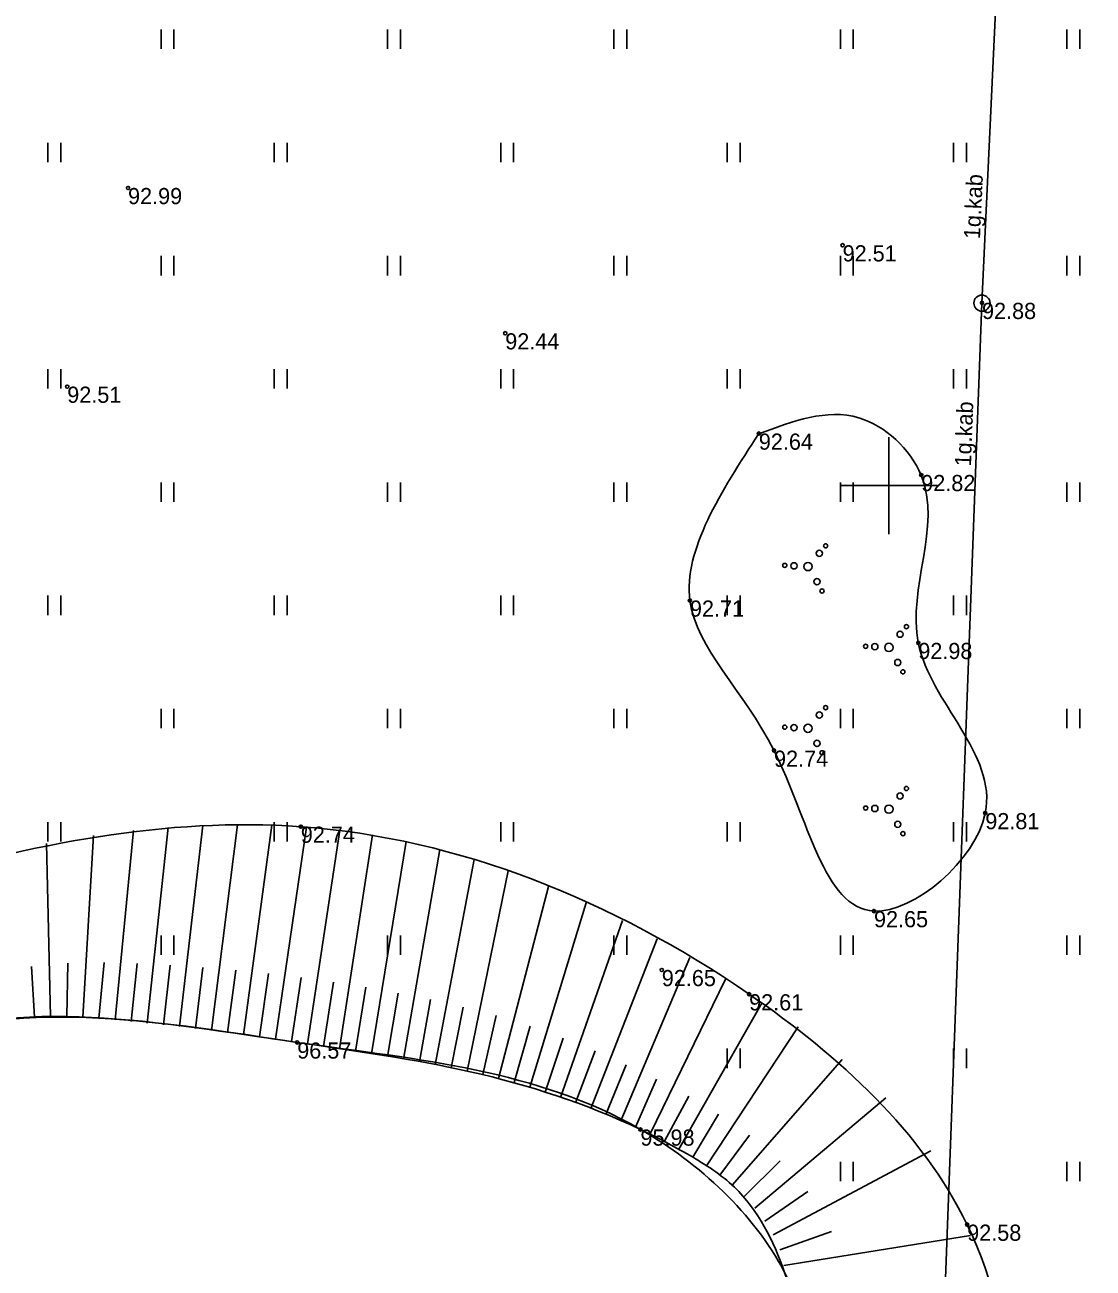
# Model space of a CAD drawing. Extents: x 656998 to 657894, y 196665 to 197611.
# Drawn here: x 657523.29 to 657556.31, y 197225.81 to 197264.24 of the extents above; entities that cross this region are included whole.
import ezdxf

# ---------------------------------------------------------------- set-up
doc = ezdxf.new("R2010")
doc.units = 0
for name, color, linetype in [('ELEK_ELEM_####_####_#', 7, 'Continuous'), ('ELEK_VADV_ZSPR_####_#', 7, 'Continuous'), ('ELEK_VADV_ZSPR_TKST_#', 7, 'Continuous'), ('GEOD_ELEM_####_####_#', 7, 'Continuous'), ('HIDG_NLIN_####_####_#', 7, 'Continuous'), ('HIDG_PLIN_####_####_#', 7, 'Continuous'), ('RELJ_AATZ_####_TKST_#', 7, 'Continuous'), ('RELJ_ELEM_####_####_#', 7, 'Continuous'), ('RELJ_HORZ_PAMT_####_#', 7, 'Continuous'), ('RELJ_NOGA_####_####_#', 7, 'Continuous'), ('RELJ_NOGL_####_####_#', 7, 'Continuous'), ('TERT_ELEM_####_####_#', 7, 'Continuous'), ('TERT_KONT_####_####_#', 7, 'Continuous')]:
    doc.layers.add(name, color=color, linetype=linetype)

msp = doc.modelspace()

# ---------------------------------------------------------------- linework, layer by layer
at = {"layer": 'ELEK_ELEM_####_####_#'}
msp.add_circle((657552.877, 197255.641), 0.25, dxfattribs=at)
at = {"layer": 'ELEK_VADV_ZSPR_####_#'}
for p, q in [((657552.877, 197255.641), (657554.843, 197298.393)), ((657551.25, 197212.153), (657552.877, 197255.641))]:
    msp.add_line(p, q, dxfattribs=at)
at = {"layer": 'GEOD_ELEM_####_####_#'}
for p, q in [((657550, 197251.5), (657550, 197250)), ((657548.5, 197250), (657550, 197250)), ((657550, 197250), (657550, 197248.5)), ((657550, 197250), (657551.5, 197250))]:
    msp.add_line(p, q, dxfattribs=at)
at = {"layer": 'HIDG_NLIN_####_####_#'}
msp.add_spline([(657561.615, 197224.914), (657558.546, 197223.941), (657554.227, 197222.506), (657554.258, 197219.547), (657553.77, 197206.51), (657554.673, 197201.813), (657553.691, 197190.402), (657550.66, 197174.62), (657560.838, 197162.7), (657566.27, 197117.94), (657582.442, 197100.748), (657604.34, 197112.334), (657630.482, 197144.745), (657637.46, 197147.174), (657649.038, 197164.498), (657654.404, 197172.918), (657635.955, 197181.579), (657590.742, 197184.555), (657581.305, 197193.947), (657575.322, 197211.631), (657573.319, 197218.527), (657569.566, 197224.925), (657561.615, 197224.914)], degree=3, dxfattribs=at)
at = {"layer": 'HIDG_PLIN_####_####_#'}
msp.add_spline([(657018.584, 197029.913), (657020.328, 197029.839), (657027.928, 197035.682), (657031.314, 197039.156), (657046.748, 197047.263), (657061.298, 197053.051), (657065.206, 197053.957), (657069.2, 197054.468), (657073.217, 197054.898), (657077.198, 197055.563), (657079.971, 197056.616), (657080.872, 197057.448), (657081.514, 197058.571), (657082.132, 197059.709), (657082.96, 197060.586), (657083.582, 197060.837), (657084.28, 197060.96), (657084.975, 197061.09), (657085.588, 197061.363), (657090.398, 197065.526), (657094.855, 197070.266), (657099.38, 197074.938), (657104.396, 197078.895), (657107.336, 197080.545), (657110.381, 197082.053), (657113.407, 197083.602), (657116.289, 197085.375), (657127.633, 197093.905), (657134.459, 197099.836), (657138.598, 197104.976), (657142.023, 197110.678), (657145.263, 197116.502), (657148.846, 197122.008), (657149.381, 197122.623), (657151.299, 197124.254), (657152.527, 197125.377), (657153.425, 197126.73), (657156.931, 197136.691), (657159.569, 197146.9), (657162.033, 197157.15), (657165.015, 197167.233), (657169.521, 197179.851), (657173.783, 197194.136), (657174.604, 197200.277), (657172.471, 197207.862), (657171.615, 197209.758), (657170.653, 197211.58), (657168.801, 197215.253), (657167.45, 197218.58), (657166.17, 197221.978), (657160.352, 197243.289), (657158.744, 197257.652), (657158.785, 197264.645), (657159.039, 197268.06), (657159.46, 197271.407), (657160.946, 197275.176), (657163.583, 197278.695), (657166.448, 197282.154), (657168.619, 197285.743), (657170.074, 197291.234), (657170.8, 197297.274), (657171.433, 197303.158), (657172.609, 197308.179), (657175.482, 197310.429), (657180.274, 197312.131), (657184.206, 197313.486), (657184.981, 197314.095), (657184.498, 197314.692), (657182.947, 197315.195), (657181.261, 197315.702), (657178.727, 197316.972), (657176.356, 197318.694), (657176.094, 197324.496), (657180.492, 197327.229), (657183.159, 197328.536), (657185.883, 197329.718), (657188.59, 197330.907), (657191.203, 197332.234), (657193.547, 197335.63), (657194.096, 197340.507), (657194.745, 197345.474), (657197.385, 197349.142), (657201.697, 197351.444), (657206.089, 197353.266), (657215.006, 197355.628), (657228.327, 197356.554), (657232.648, 197356.322), (657235.791, 197355.47), (657238.934, 197353.959), (657242.076, 197352.597), (657245.218, 197352.194), (657274.149, 197362.03), (657278.207, 197364.693), (657281.789, 197367.715), (657285.366, 197370.67), (657289.407, 197373.132), (657314.678, 197379.771), (657318.33, 197379.645), (657321.989, 197379.133), (657325.643, 197378.656), (657329.282, 197378.637), (657336.66, 197379.661), (657344.019, 197381.029), (657351.391, 197382.322), (657358.805, 197383.124), (657370.923, 197383.672), (657377.884, 197384.164), (657395.249, 197384.456), (657406.176, 197383.532), (657411.547, 197382.259), (657416.807, 197380.265), (657423.821, 197376.347), (657430.261, 197371.808), (657436.537, 197367.163), (657443.058, 197362.925), (657446.597, 197361.157), (657450.253, 197359.559), (657453.844, 197357.839), (657457.188, 197355.706), (657462.824, 197350.829), (657468.186, 197345.667), (657475.146, 197338.644), (657480.118, 197335.345), (657482.889, 197334.14), (657485.791, 197333.086), (657490.824, 197331.661), (657495.852, 197331.471), (657502.975, 197332.884), (657508.332, 197334.214), (657516.07, 197338.574), (657519.379, 197341.703), (657522.388, 197345.202), (657526.379, 197351.685), (657533.831, 197370.411), (657536.235, 197376.905), (657542.163, 197392.302), (657543.78, 197395.412), (657544.666, 197396.94), (657545.446, 197398.542), (657545.91, 197403.116), (657544.835, 197406.941), (657543.476, 197410.732), (657542.096, 197414.535), (657540.957, 197418.394), (657539.233, 197427.117), (657539.321, 197441.562), (657538.457, 197463.06), (657538.714, 197467.069), (657539.357, 197471.078), (657539.679, 197477.088), (657539.532, 197478.089), (657539.302, 197479.09), (657538.712, 197479.837), (657537.757, 197479.535), (657535.112, 197477.108), (657532.084, 197474.444), (657529.391, 197474.177), (657528.039, 197475.361), (657526.942, 197476.544), (657526.676, 197478.17), (657528.184, 197479.745), (657534.244, 197482.851), (657540.56, 197486.073), (657542.389, 197487.795), (657542.571, 197489.626), (657539.925, 197495.168), (657534.497, 197502.932), (657490.939, 197558.927)], degree=3, dxfattribs=at)
at = {"layer": 'RELJ_ELEM_####_####_#'}
for centre in [(657526.48, 197259.2), (657548.57, 197257.43), (657552.88, 197255.65), (657538.14, 197254.71), (657524.6, 197253.06), (657545.98, 197251.61), (657551, 197250.33), (657543.85, 197246.45), (657550.91, 197245.14), (657546.45, 197241.81), (657552.98, 197239.88), (657531.82, 197239.46), (657549.54, 197236.85), (657542.98, 197235.03), (657545.68, 197234.28), (657531.71, 197232.79), (657542.32, 197230.1), (657552.42, 197227.16)]:
    msp.add_circle(centre, 0.05, dxfattribs=at)
at = {"layer": 'RELJ_HORZ_PAMT_####_#'}
msp.add_spline([(657513.122, 197227.708), (657514.621, 197215.507), (657512.922, 197209.007), (657513.622, 197199.906), (657510.024, 197175.955), (657514.046, 197165.979), (657529.436, 197160.554), (657537.969, 197161.282), (657544.405, 197166.946)], degree=3, dxfattribs=at)
at = {"layer": 'RELJ_NOGA_####_####_#'}
for p, q in [((657526.079, 197233.491), (657526.65, 197239.341)), ((657527.074, 197233.39), (657527.721, 197239.437)), ((657528.068, 197233.279), (657528.796, 197239.496)), ((657529.061, 197233.159), (657529.861, 197239.517)), ((657530.052, 197233.03), (657530.921, 197239.502)), ((657531.043, 197232.891), (657531.994, 197239.447)), ((657532.032, 197232.744), (657533.03, 197239.348)), ((657524.083, 197233.593), (657523.962, 197238.939)), ((657525.083, 197233.575), (657525.41, 197239.184)), ((657533.02, 197232.594), (657534.042, 197239.202)), ((657534.008, 197232.438), (657535.073, 197239.004)), ((657534.995, 197232.274), (657536.118, 197238.753)), ((657535.979, 197232.098), (657537.182, 197238.446)), ((657536.96, 197231.905), (657538.232, 197238.093)), ((657537.935, 197231.68), (657539.483, 197237.61)), ((657538.896, 197231.407), (657540.646, 197237.101)), ((657539.846, 197231.093), (657541.761, 197236.56)), ((657540.783, 197230.744), (657542.833, 197235.995)), ((657541.709, 197230.367), (657543.849, 197235.417)), ((657523.584, 197233.574), (657523.495, 197235.142)), ((657524.583, 197233.594), (657524.619, 197235.237)), ((657525.581, 197233.538), (657525.743, 197235.261)), ((657526.577, 197233.442), (657526.757, 197235.227)), ((657527.571, 197233.336), (657527.778, 197235.176)), ((657528.564, 197233.22), (657528.795, 197235.108)), ((657529.557, 197233.096), (657529.81, 197235.021)), ((657530.548, 197232.962), (657530.819, 197234.917)), ((657531.537, 197232.818), (657531.832, 197234.794)), ((657532.526, 197232.669), (657532.829, 197234.653)), ((657542.624, 197229.963), (657544.949, 197234.75)), ((657533.514, 197232.517), (657533.828, 197234.494)), ((657534.502, 197232.357), (657534.827, 197234.316)), ((657535.487, 197232.188), (657535.834, 197234.114)), ((657536.47, 197232.004), (657536.841, 197233.885)), ((657543.506, 197229.492), (657546.08, 197234.023)), ((657537.449, 197231.799), (657537.863, 197233.621)), ((657538.417, 197231.549), (657538.91, 197233.294)), ((657544.363, 197228.979), (657547.197, 197233.269)), ((657539.373, 197231.255), (657539.931, 197232.925)), ((657540.316, 197230.923), (657540.917, 197232.527)), ((657541.247, 197230.559), (657541.878, 197232.103)), ((657545.16, 197228.375), (657548.557, 197232.265)), ((657542.168, 197230.17), (657542.817, 197231.658)), ((657543.069, 197229.735), (657543.814, 197231.125)), ((657545.86, 197227.663), (657549.904, 197231.083)), ((657543.939, 197229.242), (657544.731, 197230.577)), ((657544.773, 197228.691), (657545.696, 197229.925)), ((657546.425, 197226.84), (657551.296, 197229.439)), ((657545.523, 197228.031), (657546.639, 197229.13)), ((657546.165, 197227.267), (657547.498, 197228.185)), ((657546.626, 197226.383), (657548.231, 197226.949)), ((657546.751, 197225.899), (657552.524, 197226.824))]:
    msp.add_line(p, q, dxfattribs=at)
msp.add_spline([(657311.419, 197070.572), (657313.314, 197085.092), (657313.023, 197088.739), (657311.634, 197092.269), (657309.84, 197095.763), (657309.007, 197097.522), (657308.333, 197099.304), (657302.542, 197118.579), (657297.21, 197137.933), (657296.262, 197142.845), (657296.119, 197147.889), (657297.011, 197152.92), (657297.916, 197155.384), (657298.496, 197156.596), (657299.166, 197157.791), (657301.036, 197159.613), (657303.479, 197160.26), (657309.384, 197159.451), (657315.482, 197158.206), (657318.167, 197158.307), (657320.376, 197159.364), (657325.593, 197165.016), (657330.358, 197171.494), (657335.368, 197177.806), (657341.316, 197182.955), (657348.98, 197187.826), (657356.979, 197192.881), (657359.572, 197193.915), (657362.41, 197194.343), (657365.298, 197194.679), (657368.038, 197195.438), (657371.918, 197197.213), (657375.727, 197199.135), (657383.037, 197203.557), (657387.874, 197207.178), (657392.55, 197210.983), (657397.262, 197214.716), (657402.204, 197218.122), (657409.914, 197222.807), (657411.526, 197223.831), (657416.217, 197227.041), (657419.447, 197229.101), (657421.159, 197230.047), (657422.049, 197230.491), (657422.966, 197230.913), (657427.328, 197231.85), (657431.771, 197231.444), (657436.249, 197230.542), (657438.486, 197230.171), (657440.713, 197229.993), (657451.928, 197229.861), (657463.142, 197229.706), (657466.823, 197229.435), (657468.647, 197229.112), (657470.456, 197228.62), (657471.982, 197227.858), (657473.32, 197226.804), (657474.629, 197225.667), (657476.066, 197224.66), (657480.398, 197222.545), (657484.724, 197221.171), (657487.972, 197221.802), (657491.162, 197224.122), (657494.365, 197226.681), (657495.992, 197227.598), (657497.649, 197228.031), (657500.088, 197227.558), (657502.618, 197226.36), (657505.16, 197225.323), (657507.634, 197225.334), (657513.553, 197228.268), (657515.071, 197229.391), (657516.472, 197230.649), (657517.91, 197231.835), (657519.54, 197232.739), (657525.573, 197233.539), (657531.713, 197232.792), (657537.055, 197231.885), (657542.319, 197230.104), (657543.833, 197229.304), (657545.224, 197228.318), (657546.777, 197225.681), (657547.334, 197213.889), (657547.64, 197202.071), (657547.605, 197198.458), (657547.381, 197194.85), (657547.03, 197191.246), (657546.613, 197187.648), (657545.472, 197185.024), (657543.358, 197182.764), (657541.191, 197180.548), (657539.888, 197178.057), (657539.837, 197176.222), (657540.328, 197174.382), (657542.268, 197170.693), (657544.373, 197167.005), (657545.071, 197165.165), (657545.311, 197163.33), (657544.71, 197161.085), (657543.475, 197158.842), (657542.282, 197156.603), (657541.812, 197154.37), (657542.676, 197151.993), (657544.415, 197149.729), (657546.148, 197147.451), (657546.988, 197145.034), (657546.287, 197141.64), (657544.674, 197138.204), (657543.279, 197134.763), (657543.234, 197131.356), (657545.221, 197125.215), (657549.397, 197110.616), (657556.031, 197089.492), (657558.555, 197084.675), (657562.108, 197080.313), (657565.694, 197076), (657568.32, 197071.33), (657568.1, 197069.758), (657566.937, 197068.174), (657565.789, 197066.587), (657565.611, 197065.002), (657566.394, 197063.064), (657567.244, 197061.104), (657568.647, 197058.367), (657569.149, 197057.563), (657569.825, 197056.812), (657570.484, 197056.588), (657571.77, 197057.491), (657574.34, 197063.09), (657577.152, 197070.687), (657580.501, 197076.611), (657588.642, 197084.461), (657600.022, 197094.626), (657613.506, 197107.052), (657622.848, 197118.273), (657624.465, 197120.438), (657626.017, 197122.653), (657627.578, 197124.86), (657629.221, 197127.003), (657631.649, 197129.528), (657634.329, 197131.819), (657637.014, 197134.107), (657639.455, 197136.624), (657641.409, 197139.133), (657648.781, 197149.478), (657657.871, 197160.343), (657659.873, 197162.416), (657661.997, 197164.406), (657664.731, 197167.681), (657665.366, 197168.952), (657666.341, 197171.772), (657667.211, 197174.618), (657669.114, 197180.54), (657668.551, 197185.012)], degree=3, dxfattribs=at)
at = {"layer": 'RELJ_NOGL_####_####_#'}
msp.add_spline([(657311.419, 197070.572), (657310.924, 197077.891), (657312.542, 197084.05), (657307.109, 197099.05), (657296.709, 197121.222), (657295.514, 197139.057), (657294.607, 197149.918), (657297.987, 197157.281), (657300.549, 197161.247), (657319.459, 197160.862), (657337.091, 197183.415), (657345.861, 197189.559), (657355.939, 197195.476), (657367.159, 197198.784), (657382.464, 197206.741), (657399.103, 197223.228), (657408.866, 197226.486), (657423.326, 197234.342), (657440.99, 197232.737), (657462.349, 197232.025), (657474.589, 197231.19), (657483.728, 197226.372), (657492.553, 197231.204), (657498.586, 197231.976), (657507.949, 197231.409), (657513.039, 197234.894), (657519.4, 197237.704), (657531.817, 197239.459), (657545.682, 197234.283), (657552.42, 197227.158), (657554.054, 197215.399), (657554.34, 197200.014), (657552.907, 197187.699), (657549.605, 197182.686), (657549.682, 197176.348), (657551.124, 197164.544), (657550.337, 197161.892), (657550.089, 197143.295), (657546.97, 197128.037), (657547.371, 197126.508), (657550.89, 197116.41), (657554.943, 197100.934), (657569.522, 197082.21), (657570.654, 197069.648), (657569.347, 197065.341), (657571.696, 197062.905), (657574.496, 197070.524), (657586.512, 197090.719), (657608.638, 197107.871), (657620.87, 197123.026), (657631.75, 197136.79), (657635.03, 197138.38), (657639.989, 197144.94), (657651.32, 197162.57), (657660.383, 197174.402), (657660.544, 197180.639), (657651.888, 197184.755)], degree=3, dxfattribs=at)
at = {"layer": 'TERT_ELEM_####_####_#'}
for p, q in [((657527.5, 197263.5), (657527.5, 197264.1)), ((657527.9, 197263.5), (657527.9, 197264.1)), ((657534.5, 197263.5), (657534.5, 197264.1)), ((657534.9, 197263.5), (657534.9, 197264.1)), ((657541.5, 197263.5), (657541.5, 197264.1)), ((657541.9, 197263.5), (657541.9, 197264.1)), ((657548.5, 197263.5), (657548.5, 197264.1)), ((657548.9, 197263.5), (657548.9, 197264.1)), ((657555.5, 197263.5), (657555.5, 197264.1)), ((657555.9, 197263.5), (657555.9, 197264.1)), ((657524, 197260), (657524, 197260.6)), ((657524.4, 197260), (657524.4, 197260.6)), ((657531, 197260), (657531, 197260.6)), ((657531.4, 197260), (657531.4, 197260.6)), ((657538, 197260), (657538, 197260.6)), ((657538.4, 197260), (657538.4, 197260.6)), ((657545, 197260), (657545, 197260.6)), ((657545.4, 197260), (657545.4, 197260.6)), ((657552, 197260), (657552, 197260.6)), ((657552.4, 197260), (657552.4, 197260.6)), ((657527.5, 197256.5), (657527.5, 197257.1)), ((657527.9, 197256.5), (657527.9, 197257.1)), ((657534.5, 197256.5), (657534.5, 197257.1)), ((657534.9, 197256.5), (657534.9, 197257.1)), ((657541.5, 197256.5), (657541.5, 197257.1)), ((657541.9, 197256.5), (657541.9, 197257.1)), ((657548.5, 197256.5), (657548.5, 197257.1)), ((657548.9, 197256.5), (657548.9, 197257.1)), ((657555.5, 197256.5), (657555.5, 197257.1)), ((657555.9, 197256.5), (657555.9, 197257.1)), ((657524, 197253), (657524, 197253.6)), ((657524.4, 197253), (657524.4, 197253.6)), ((657531, 197253), (657531, 197253.6)), ((657531.4, 197253), (657531.4, 197253.6)), ((657538, 197253), (657538, 197253.6)), ((657538.4, 197253), (657538.4, 197253.6)), ((657545, 197253), (657545, 197253.6)), ((657545.4, 197253), (657545.4, 197253.6)), ((657552, 197253), (657552, 197253.6)), ((657552.4, 197253), (657552.4, 197253.6)), ((657527.5, 197249.5), (657527.5, 197250.1)), ((657527.9, 197249.5), (657527.9, 197250.1)), ((657534.5, 197249.5), (657534.5, 197250.1)), ((657534.9, 197249.5), (657534.9, 197250.1)), ((657541.5, 197249.5), (657541.5, 197250.1)), ((657541.9, 197249.5), (657541.9, 197250.1)), ((657548.5, 197249.5), (657548.5, 197250.1)), ((657548.9, 197249.5), (657548.9, 197250.1)), ((657555.5, 197249.5), (657555.5, 197250.1)), ((657555.9, 197249.5), (657555.9, 197250.1)), ((657524, 197246), (657524, 197246.6)), ((657524.4, 197246), (657524.4, 197246.6)), ((657531, 197246), (657531, 197246.6)), ((657531.4, 197246), (657531.4, 197246.6)), ((657538, 197246), (657538, 197246.6)), ((657538.4, 197246), (657538.4, 197246.6)), ((657545, 197246), (657545, 197246.6)), ((657545.4, 197246), (657545.4, 197246.6)), ((657552, 197246), (657552, 197246.6)), ((657552.4, 197246), (657552.4, 197246.6)), ((657527.5, 197242.5), (657527.5, 197243.1)), ((657527.9, 197242.5), (657527.9, 197243.1)), ((657534.5, 197242.5), (657534.5, 197243.1)), ((657534.9, 197242.5), (657534.9, 197243.1)), ((657541.5, 197242.5), (657541.5, 197243.1)), ((657541.9, 197242.5), (657541.9, 197243.1)), ((657548.5, 197242.5), (657548.5, 197243.1)), ((657548.9, 197242.5), (657548.9, 197243.1)), ((657555.5, 197242.5), (657555.5, 197243.1)), ((657555.9, 197242.5), (657555.9, 197243.1)), ((657524, 197239), (657524, 197239.6)), ((657524.4, 197239), (657524.4, 197239.6)), ((657531, 197239), (657531, 197239.6)), ((657531.4, 197239), (657531.4, 197239.6)), ((657538, 197239), (657538, 197239.6)), ((657538.4, 197239), (657538.4, 197239.6)), ((657545, 197239), (657545, 197239.6)), ((657545.4, 197239), (657545.4, 197239.6)), ((657552, 197239), (657552, 197239.6)), ((657552.4, 197239), (657552.4, 197239.6)), ((657527.5, 197235.5), (657527.5, 197236.1)), ((657527.9, 197235.5), (657527.9, 197236.1)), ((657534.5, 197235.5), (657534.5, 197236.1)), ((657534.9, 197235.5), (657534.9, 197236.1)), ((657541.5, 197235.5), (657541.5, 197236.1)), ((657541.9, 197235.5), (657541.9, 197236.1)), ((657548.5, 197235.5), (657548.5, 197236.1)), ((657548.9, 197235.5), (657548.9, 197236.1)), ((657555.5, 197235.5), (657555.5, 197236.1)), ((657555.9, 197235.5), (657555.9, 197236.1)), ((657545, 197232), (657545, 197232.6)), ((657545.4, 197232), (657545.4, 197232.6)), ((657552, 197232), (657552, 197232.6)), ((657552.4, 197232), (657552.4, 197232.6)), ((657548.5, 197228.5), (657548.5, 197229.1)), ((657548.9, 197228.5), (657548.9, 197229.1)), ((657555.5, 197228.5), (657555.5, 197229.1)), ((657555.9, 197228.5), (657555.9, 197229.1))]:
    msp.add_line(p, q, dxfattribs=at)
for centre, radius in [((657548.044, 197248.139), 0.064), ((657547.848, 197247.908), 0.096), ((657546.782, 197247.534), 0.064), ((657547.066, 197247.521), 0.096), ((657547.5, 197247.5), 0.128), ((657547.776, 197247.033), 0.096), ((657547.934, 197246.744), 0.064), ((657550.348, 197245.408), 0.096), ((657550.544, 197245.639), 0.064), ((657549.282, 197245.034), 0.064), ((657549.566, 197245.021), 0.096), ((657550, 197245), 0.128), ((657550.276, 197244.533), 0.096), ((657550.434, 197244.244), 0.064), ((657548.044, 197243.139), 0.064), ((657547.848, 197242.908), 0.096), ((657546.782, 197242.534), 0.064), ((657547.066, 197242.521), 0.096), ((657547.5, 197242.5), 0.128), ((657547.776, 197242.033), 0.096), ((657547.934, 197241.744), 0.064), ((657550.348, 197240.408), 0.096), ((657550.544, 197240.639), 0.064), ((657549.282, 197240.034), 0.064), ((657549.566, 197240.021), 0.096), ((657550, 197240), 0.128), ((657550.276, 197239.533), 0.096), ((657550.434, 197239.244), 0.064)]:
    msp.add_circle(centre, radius, dxfattribs=at)
at = {"layer": 'TERT_KONT_####_####_#'}
for points in [[(657545.983, 197251.603), (657549.067, 197252.098), (657550.995, 197250.325), (657550.911, 197245.136), (657552.981, 197239.88), (657549.543, 197236.851), (657546.452, 197241.808), (657543.852, 197246.449), (657545.98, 197251.61)], [(657311.743, 197070.619), (657336.18, 197060.722), (657345.213, 197058.949), (657357.443, 197057.381), (657362.766, 197055.603), (657374.092, 197054.02), (657388.832, 197052.673), (657391.164, 197052.846), (657398.608, 197051.18), (657404.345, 197049.255), (657419.205, 197044.738), (657429.32, 197042.748), (657439.058, 197041.716), (657452.966, 197040.324), (657471.968, 197038.989), (657491.813, 197038.114), (657496.628, 197035.056), (657508.948, 197034.89), (657519.757, 197034.946), (657533.372, 197037.348), (657541.149, 197039.011), (657547.28, 197040.483), (657545.588, 197046.825), (657576.106, 197054.627), (657566.553, 197058.211), (657565.157, 197065.265), (657568.065, 197072.062), (657558.575, 197084.347), (657556.116, 197088.723), (657551.817, 197101.605), (657543.234, 197131.356), (657546.98, 197145.03), (657541.812, 197154.37), (657545.311, 197163.33), (657539.888, 197178.057), (657546.613, 197187.648), (657547.64, 197202.071), (657547.334, 197213.889), (657546.777, 197225.681), (657542.319, 197230.104), (657531.713, 197232.792), (657519.54, 197232.739), (657513.553, 197228.268), (657507.634, 197225.334), (657497.649, 197228.031), (657484.724, 197221.171), (657476.066, 197224.66), (657470.456, 197228.62), (657463.142, 197229.706), (657440.713, 197229.993), (657422.966, 197230.913), (657409.914, 197222.807), (657402.204, 197218.122), (657383.037, 197203.557), (657368.038, 197195.438), (657356.979, 197192.881), (657348.98, 197187.826), (657341.316, 197182.955), (657320.376, 197159.364), (657299.166, 197157.791), (657297.21, 197137.933), (657308.333, 197099.304), (657313.314, 197085.092), (657311.419, 197070.572)]]:
    msp.add_spline(points, degree=3, dxfattribs=at)

# ---------------------------------------------------------------- texts
at = {"layer": 'ELEK_VADV_ZSPR_TKST_#'}
for rotation, p in [(87.367, (657552.817, 197257.611)), (87.8571, (657552.538, 197250.588))]:
    msp.add_text('1g.kab', height=0.5, rotation=rotation, dxfattribs=at).set_placement(p)
at = {"layer": 'RELJ_AATZ_####_TKST_#'}
for s, p in [('92.99', (657526.48, 197258.7)), ('92.51', (657548.57, 197256.93)), ('92.88', (657552.88, 197255.15)), ('92.44', (657538.14, 197254.21)), ('92.51', (657524.6, 197252.56)), ('92.64', (657545.98, 197251.11)), ('92.82', (657551, 197249.83)), ('92.71', (657543.85, 197245.95)), ('92.98', (657550.91, 197244.64)), ('92.74', (657546.45, 197241.31)), ('92.81', (657552.98, 197239.38)), ('92.74', (657531.82, 197238.96)), ('92.65', (657549.54, 197236.35)), ('92.65', (657542.98, 197234.53)), ('92.61', (657545.68, 197233.78)), ('96.57', (657531.71, 197232.29)), ('95.98', (657542.32, 197229.6)), ('92.58', (657552.42, 197226.66))]:
    msp.add_text(s, height=0.5, dxfattribs=at).set_placement(p)

doc.saveas('drawing.dxf')
